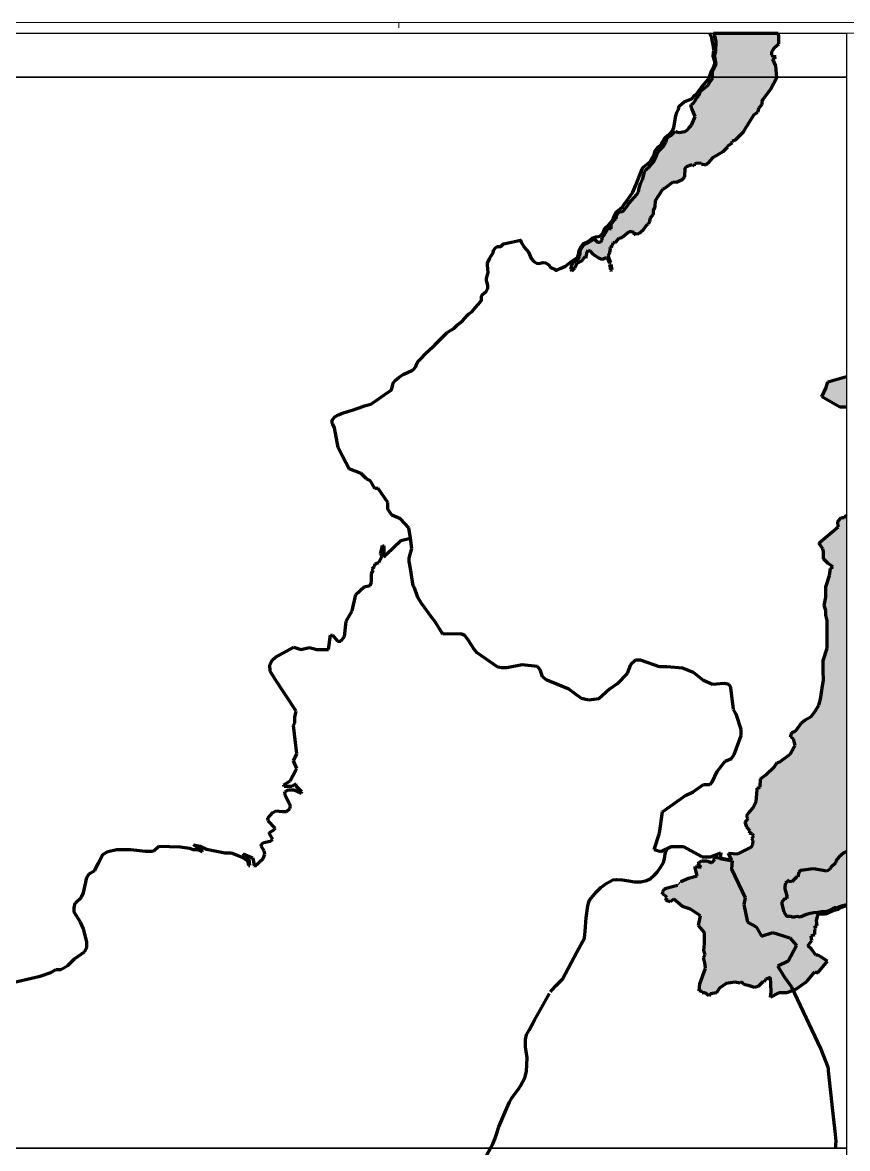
# Model space of a CAD drawing. Header units: millimetres. Extents: x -5675 to -4486, y 12688 to 13529.
# Drawn here: x -5082 to -4697, y 13003 to 13529 of the extents above; entities that cross this region are included whole.
import ezdxf

# ---------------------------------------------------------------- set-up
doc = ezdxf.new("R2010")
doc.units = ezdxf.units.MM
doc.header["$XCLIPFRAME"] = 2
for name, color, linetype, lineweight in [('Cartiglio', 255, 'Continuous', 9), ('Lago', 4, 'Continuous', 70), ('Parchi regionali', 84, 'Continuous', 70), ('Rete secondaria', 2, 'Continuous', 70)]:
    doc.layers.add(name, color=color, linetype=linetype, lineweight=lineweight)
doc.layers.add('CTR', color=250, linetype='Continuous')
doc.layers.add('Parco', color=84, linetype='Continuous')
picture_1 = doc.add_image_def('image1.tif', size_in_pixel=(9449, 5906))
picture_2 = doc.add_image_def('image4.tif', size_in_pixel=(9449, 5906))
picture_3 = doc.add_image_def('image6.tif', size_in_pixel=(9449, 5906))

msp = doc.modelspace()

# ---------------------------------------------------------------- hatches: boundary and pattern name
at = {"layer": 'Lago', "ltscale": 100, "transparency": 33554534}
h = msp.add_hatch(color=256, dxfattribs=at)
h.dxf.hatch_style = 1
h.paths.add_polyline_path([(-4738.58, 13486.95), (-4737.98, 13489.07), (-4736.48, 13490.58), (-4736.47, 13492.02), (-4736.01, 13493.01), (-4732.68, 13497.61), (-4729.63, 13503.22), (-4730.09, 13508.63), (-4731.61, 13511.71), (-4730.02, 13512.77), (-4731.54, 13512.77), (-4732.04, 13513.72), (-4732.04, 13515.14), (-4730.69, 13517.22), (-4728.75, 13518.89), (-4728.68, 13522.47), (-4729.06, 13523.82), (-4759.24, 13523.82), (-4758.59, 13522.7), (-4758.03, 13519.99), (-4758.17, 13515.27), (-4758.63, 13513.95), (-4758.63, 13512.76), (-4758.09, 13510.32), (-4757.95, 13509.57), (-4759.72, 13505.95), (-4759.76, 13504.72), (-4759.54, 13502.85), (-4760.9, 13500.95), (-4761.87, 13499.48), (-4765.07, 13496.99), (-4765.35, 13496.85), (-4766.04, 13494.69), (-4767.38, 13493.59), (-4767.7, 13492.62), (-4768.73, 13491.04), (-4769.67, 13490.62), (-4769.67, 13489.8), (-4769.42, 13488.71), (-4767.86, 13485.01), (-4768.05, 13484.17), (-4769.56, 13480.87), (-4770.56, 13479.77), (-4771.42, 13478.67), (-4772.61, 13477.93), (-4773.56, 13477.78), (-4775.05, 13477.53), (-4776.55, 13477.74), (-4777.17, 13478.09), (-4779.11, 13476.15), (-4780.7, 13475.18), (-4781.1, 13474.5), (-4781.52, 13472.86), (-4782.52, 13471.05), (-4784.6, 13469.03), (-4785.47, 13467.56), (-4786.26, 13465.46), (-4787.48, 13463.43), (-4789.15, 13461.65), (-4790.86, 13460.12), (-4791.47, 13458.92), (-4792.36, 13455.44), (-4793.12, 13453.98), (-4793.98, 13451.56), (-4794.26, 13449.76), (-4794.97, 13448.57), (-4798.73, 13444.31), (-4799.63, 13442.87), (-4801.22, 13440.98), (-4801.78, 13440.68), (-4803.32, 13440.38), (-4803.89, 13439.77), (-4804.53, 13438.59), (-4804.75, 13437.25), (-4805.49, 13436.66), (-4807.06, 13434.67), (-4807.06, 13433.58), (-4807.06, 13432.48), (-4807.4, 13432.48), (-4807.57, 13432.81), (-4807.95, 13432.81), (-4808.49, 13432.47), (-4810.25, 13429.52), (-4811.43, 13428.25), (-4811.15, 13427.75), (-4811.15, 13427.22), (-4811.71, 13426.68), (-4812.78, 13426.31), (-4813.4, 13426.31), (-4814.59, 13427.51), (-4815.11, 13427.7), (-4817.65, 13426.11), (-4819.84, 13425.07), (-4821.39, 13422.66), (-4821.7, 13419.53), (-4822.58, 13418.28), (-4824.58, 13416.77), (-4825.32, 13415.73), (-4825.75, 13414.11), (-4825.95, 13413.64), (-4825.31, 13412.88), (-4824.05, 13414.26), (-4822.89, 13416.47), (-4820.64, 13417.57), (-4819.13, 13419.62), (-4818.7, 13419.47), (-4818.28, 13421.79), (-4817.78, 13422.61), (-4817.04, 13422.32), (-4815.59, 13420.75), (-4812.62, 13418.82), (-4811.36, 13418.42), (-4810.77, 13418.57), (-4809.32, 13419.1), (-4808.76, 13418.7), (-4807.85, 13416.46), (-4807.23, 13416.66), (-4808.42, 13419.86), (-4807.67, 13421.47), (-4807.36, 13423.11), (-4807.51, 13423.98), (-4807.06, 13424.07), (-4806.46, 13424.78), (-4806.02, 13425.94), (-4805.39, 13426.27), (-4805.06, 13426.1), (-4803.33, 13428.15), (-4802.04, 13428.54), (-4798.68, 13431.26), (-4797.48, 13431.28), (-4796.23, 13430.89), (-4796.44, 13429.79), (-4795.75, 13430.26), (-4794.03, 13430.32), (-4792.03, 13432.13), (-4790.1, 13434.66), (-4789.55, 13434.82), (-4789, 13436.1), (-4788.69, 13437.58), (-4787.4, 13438.99), (-4787.2, 13439.65), (-4787.25, 13441.01), (-4786.41, 13442.81), (-4786.37, 13445.77), (-4782.82, 13451.08), (-4782.02, 13451.58), (-4778.01, 13454.4), (-4776.47, 13454.31), (-4773.59, 13455.72), (-4772.67, 13456.78), (-4772.54, 13460.8), (-4771.85, 13461.66), (-4769.21, 13462.52), (-4768.14, 13461.9), (-4767.96, 13462.89), (-4767.26, 13463.1), (-4765.07, 13463.31), (-4764.91, 13462.77), (-4763.43, 13462.5), (-4762.75, 13462.38), (-4760.9, 13464.04), (-4759.25, 13466.01), (-4754.75, 13468.6), (-4752.57, 13470.82), (-4752.57, 13471.3), (-4750.44, 13472.59), (-4750.59, 13473.59), (-4749.02, 13474.14), (-4745.17, 13477.77), (-4744.11, 13479.61), (-4740.33, 13485.89)])
h = msp.add_hatch(color=256, dxfattribs=at)
h.dxf.hatch_style = 1
h.paths.add_polyline_path([(-4697.24, 13141.76), (-4698.48, 13141.15), (-4700.61, 13139.38), (-4702.24, 13137.39), (-4702.07, 13136.56), (-4704.35, 13134.58), (-4704.78, 13134.21), (-4705, 13133.48), (-4706.28, 13132.65), (-4712.48, 13133.76), (-4718.69, 13132.97), (-4719.44, 13132.26), (-4719.79, 13130.02), (-4720.31, 13130.02), (-4722.71, 13127.68), (-4723.74, 13127.89), (-4723.96, 13128.42), (-4725.62, 13127.1), (-4725.98, 13125.44), (-4726, 13124.41), (-4725.02, 13121.19), (-4725.02, 13119.86), (-4725.88, 13119.86), (-4727.35, 13118.43), (-4727.35, 13117.29), (-4726.38, 13113.76), (-4725.16, 13111.7), (-4723.31, 13111.7), (-4722.57, 13111.44), (-4721.48, 13111.44), (-4720.28, 13111.74), (-4718.79, 13111.33), (-4715.82, 13112.64), (-4714.16, 13113.15), (-4712.34, 13113.38), (-4710.47, 13113.62), (-4708.79, 13113.83), (-4707, 13113.83), (-4705.35, 13114.33), (-4702.95, 13115.71), (-4701.77, 13115.71), (-4701.32, 13115.52), (-4700.55, 13116.24), (-4697.2, 13117.14)])
at = {"layer": 'Parchi regionali', "ltscale": 100, "transparency": 33554534}
h = msp.add_hatch(color=256, dxfattribs=at)
h.dxf.hatch_style = 1
h.paths.add_polyline_path([(-4697.2, 13363.65), (-4705.82, 13361.12), (-4706.59, 13358.52), (-4708.61, 13354.06), (-4700.26, 13349.35), (-4697.74, 13349.35), (-4697.2, 13349.07)])
h = msp.add_hatch(color=256, dxfattribs=at)
h.dxf.hatch_style = 1
h.paths.add_polyline_path([(-4697.2, 13299.05), (-4698.06, 13297.78), (-4699.45, 13297.71), (-4701.25, 13295.94), (-4701, 13293.41), (-4707.02, 13288.43), (-4710.04, 13285.81), (-4708.18, 13283.22), (-4707.94, 13281.73), (-4707.94, 13278.53), (-4705.63, 13276.26), (-4703.44, 13274.82), (-4704.61, 13273.95), (-4705.01, 13270.75), (-4706.74, 13265.39), (-4706.74, 13260.53), (-4707.5, 13256.68), (-4706.74, 13254.29), (-4706.74, 13252.12), (-4706.21, 13249.66), (-4706.21, 13240.06), (-4706.21, 13236.81), (-4708.07, 13231.01), (-4708.07, 13226.06), (-4707.9, 13222.08), (-4708.47, 13218.14), (-4709.32, 13212.96), (-4710.12, 13210.17), (-4711.79, 13207.36), (-4713.6, 13204.88), (-4716.45, 13203.27), (-4718.21, 13201.87), (-4720.9, 13197.97), (-4722.63, 13197.48), (-4723.33, 13195.21), (-4721.91, 13194.39), (-4721.06, 13191.39), (-4721.68, 13190.38), (-4723.49, 13187.27), (-4728.26, 13183.76), (-4729.55, 13183.39), (-4730.83, 13181.48), (-4734.79, 13177.7), (-4737.32, 13175.87), (-4737.4, 13171.85), (-4738.9, 13171.36), (-4738.9, 13170.66), (-4739.28, 13165.27), (-4740.91, 13162.13), (-4742.92, 13159.83), (-4743.88, 13158.48), (-4743.01, 13157.05), (-4744.46, 13155.54), (-4743.7, 13153.25), (-4742.1, 13151.55), (-4742.45, 13150.46), (-4741.05, 13150), (-4740.39, 13149.12), (-4741.27, 13147.97), (-4740.65, 13146.9), (-4740.94, 13145.19), (-4741.73, 13143.9), (-4747.85, 13140.73), (-4752.17, 13141.11), (-4750.86, 13137.96), (-4756.09, 13138.81), (-4756.11, 13138.54), (-4750.47, 13137.53), (-4750.83, 13133.67), (-4744.45, 13120.21), (-4745.03, 13117.1), (-4743.34, 13108.87), (-4739.39, 13106.69), (-4736.79, 13102.33), (-4731.59, 13104.09), (-4723.58, 13101.6), (-4720.46, 13097.96), (-4724.37, 13090.66), (-4729.21, 13088.29), (-4725.92, 13083.01), (-4722.71, 13078.62), (-4721.99, 13077.08), (-4720.95, 13077.47), (-4715.69, 13081.12), (-4711.9, 13085.69), (-4710.59, 13085.27), (-4706.01, 13090.67), (-4709.07, 13092.67), (-4710.48, 13093.53), (-4711.43, 13093.53), (-4713.43, 13096.24), (-4715.16, 13097.88), (-4713.27, 13100.37), (-4713.62, 13102.53), (-4711.97, 13103.19), (-4711.97, 13105.15), (-4711.54, 13105.7), (-4711.95, 13107.22), (-4710.85, 13107.22), (-4711.15, 13109.66), (-4710.52, 13111.98), (-4710.26, 13112.84), (-4706.92, 13112.84), (-4703.08, 13114.47), (-4700.86, 13115.02), (-4699.74, 13115.78), (-4697.2, 13116.61), (-4697.18, 13117.1), (-4700.53, 13116.22), (-4701.32, 13115.48), (-4701.77, 13115.68), (-4702.94, 13115.68), (-4705.32, 13114.3), (-4707, 13113.8), (-4708.78, 13113.8), (-4714.14, 13113.13), (-4715.8, 13112.61), (-4718.78, 13111.29), (-4720.27, 13111.71), (-4721.46, 13111.4), (-4722.56, 13111.39), (-4723.32, 13111.65), (-4725.17, 13111.64), (-4726.42, 13113.72), (-4727.39, 13117.25), (-4727.4, 13118.43), (-4725.89, 13119.9), (-4725.06, 13119.89), (-4725.06, 13121.17), (-4726.01, 13124.4), (-4725.99, 13125.44), (-4725.64, 13127.11), (-4723.95, 13128.46), (-4723.73, 13127.9), (-4722.71, 13127.71), (-4720.32, 13130.04), (-4719.8, 13130.04), (-4719.46, 13132.27), (-4718.7, 13133), (-4712.48, 13133.79), (-4706.29, 13132.7), (-4705.05, 13133.52), (-4704.83, 13134.24), (-4702.13, 13136.59), (-4702.32, 13137.39), (-4700.65, 13139.41), (-4698.52, 13141.24), (-4697.24, 13141.88)])
h.paths.add_polyline_path([(-4750.83, 13133.67), (-4750.47, 13137.53), (-4756.11, 13138.54), (-4756.09, 13138.81), (-4757.7, 13139.07), (-4757.94, 13139.69), (-4758.99, 13138.94), (-4758.66, 13138.15), (-4760.05, 13136.61), (-4761.38, 13137.27), (-4762.37, 13137.49), (-4764.77, 13137.49), (-4766.59, 13136.24), (-4765.01, 13134.59), (-4767.74, 13134.8), (-4767.74, 13134.29), (-4766.88, 13130.58), (-4770.85, 13129.45), (-4774.47, 13127.91), (-4776.07, 13126.15), (-4780.72, 13124.99), (-4782.19, 13124.41), (-4782.88, 13123.13), (-4783.1, 13121.93), (-4781.63, 13121.18), (-4781.06, 13120.46), (-4781.51, 13119.07), (-4779.54, 13118.43), (-4777.75, 13119.6), (-4775.74, 13117.9), (-4773.71, 13116.23), (-4769.93, 13114.88), (-4765.31, 13111.86), (-4766.23, 13107.34), (-4763.47, 13104.04), (-4763.47, 13101.59), (-4763.47, 13098.84), (-4763.75, 13095.69), (-4763.06, 13093.59), (-4763.85, 13092.37), (-4763.27, 13089.9), (-4762.96, 13087.39), (-4765.64, 13080.16), (-4765.87, 13076.85), (-4764.52, 13076.46), (-4764.52, 13075.88), (-4763.13, 13075.88), (-4761.4, 13074.5), (-4760.63, 13075.47), (-4757.8, 13075.91), (-4756.42, 13078.05), (-4753.33, 13080.29), (-4749.34, 13080.88), (-4746.73, 13080.43), (-4746.02, 13081), (-4745, 13079.76), (-4742.37, 13079.12), (-4740.14, 13078.33), (-4738.38, 13078.82), (-4736.95, 13080.32), (-4736.24, 13081.11), (-4735.63, 13081.11), (-4734.78, 13082.21), (-4732.61, 13083.07), (-4732.26, 13076.5), (-4732.66, 13073.83), (-4728.66, 13075.92), (-4727.05, 13075.92), (-4725.06, 13075.92), (-4721.99, 13077.08), (-4722.71, 13078.62), (-4725.92, 13083.01), (-4729.21, 13088.29), (-4724.37, 13090.66), (-4720.46, 13097.96), (-4723.58, 13101.6), (-4731.59, 13104.09), (-4736.79, 13102.33), (-4739.39, 13106.69), (-4743.34, 13108.87), (-4745.03, 13117.1), (-4744.45, 13120.21)])

# ---------------------------------------------------------------- linework, layer by layer
at = {"layer": 'Cartiglio', "ltscale": 100}
for p, q in [((-5675.2, 13528.82), (-4486.2, 13528.82)), ((-4906.2, 13528.82), (-4906.2, 13526.32)), ((-5670.2, 13523.82), (-4491.2, 13523.82))]:
    msp.add_line(p, q, dxfattribs=at)
at = {"layer": 'CTR'}
msp.add_lwpolyline([(-5497.2, 13503.39), (-4697.2, 13503.39), (-4697.2, 13003.36), (-5497.2, 13003.36)], close=True, dxfattribs=at)
at = {"layer": 'Lago', "ltscale": 100}
for p, q in [((-4758.59, 13522.7), (-4759.24, 13523.82)), ((-4759.24, 13523.82), (-4729.06, 13523.82)), ((-4728.68, 13522.47), (-4729.06, 13523.82)), ((-4758.03, 13519.99), (-4758.59, 13522.7)), ((-4758.17, 13515.27), (-4758.03, 13519.99)), ((-4730.69, 13517.22), (-4728.75, 13518.89)), ((-4728.75, 13518.89), (-4728.68, 13522.47)), ((-4758.63, 13513.95), (-4758.17, 13515.27)), ((-4758.63, 13512.76), (-4758.63, 13513.95)), ((-4758.09, 13510.32), (-4758.63, 13512.76)), ((-4732.04, 13515.14), (-4730.69, 13517.22)), ((-4732.04, 13513.72), (-4732.04, 13515.14)), ((-4731.54, 13512.77), (-4732.04, 13513.72)), ((-4731.61, 13511.71), (-4730.02, 13512.77)), ((-4730.02, 13512.77), (-4731.54, 13512.77)), ((-4759.72, 13505.95), (-4757.95, 13509.57)), ((-4757.95, 13509.57), (-4758.09, 13510.32)), ((-4730.09, 13508.63), (-4731.61, 13511.71)), ((-4729.63, 13503.22), (-4730.09, 13508.63)), ((-4760.9, 13500.95), (-4759.54, 13502.85)), ((-4759.76, 13504.72), (-4759.72, 13505.95)), ((-4759.54, 13502.85), (-4759.76, 13504.72)), ((-4732.68, 13497.61), (-4729.63, 13503.22)), ((-4766.04, 13494.69), (-4765.35, 13496.85)), ((-4765.35, 13496.85), (-4765.07, 13496.99)), ((-4765.07, 13496.99), (-4761.87, 13499.48)), ((-4761.87, 13499.48), (-4760.9, 13500.95)), ((-4736.01, 13493.01), (-4732.68, 13497.61)), ((-4768.73, 13491.04), (-4767.7, 13492.62)), ((-4767.7, 13492.62), (-4767.38, 13493.59)), ((-4767.38, 13493.59), (-4766.04, 13494.69)), ((-4736.48, 13490.58), (-4736.47, 13492.02)), ((-4736.47, 13492.02), (-4736.01, 13493.01)), ((-4769.67, 13490.62), (-4768.73, 13491.04)), ((-4769.67, 13489.8), (-4769.67, 13490.62)), ((-4769.42, 13488.71), (-4769.67, 13489.8)), ((-4767.86, 13485.01), (-4769.42, 13488.71)), ((-4740.33, 13485.89), (-4738.58, 13486.95)), ((-4738.58, 13486.95), (-4737.98, 13489.07)), ((-4737.98, 13489.07), (-4736.48, 13490.58)), ((-4769.56, 13480.87), (-4768.05, 13484.17)), ((-4768.05, 13484.17), (-4767.86, 13485.01)), ((-4744.11, 13479.61), (-4740.33, 13485.89)), ((-4780.7, 13475.18), (-4779.11, 13476.15)), ((-4779.11, 13476.15), (-4777.14, 13478.13)), ((-4777.14, 13478.13), (-4776.95, 13477.97)), ((-4776.95, 13477.97), (-4776.55, 13477.74)), ((-4776.55, 13477.74), (-4775.05, 13477.53)), ((-4775.05, 13477.53), (-4773.56, 13477.78)), ((-4773.56, 13477.78), (-4772.61, 13477.93)), ((-4772.61, 13477.93), (-4771.42, 13478.67)), ((-4771.42, 13478.67), (-4770.56, 13479.77)), ((-4770.56, 13479.77), (-4769.56, 13480.87)), ((-4749.02, 13474.14), (-4745.17, 13477.77)), ((-4745.17, 13477.77), (-4744.11, 13479.61)), ((-4784.6, 13469.03), (-4782.52, 13471.05)), ((-4782.52, 13471.05), (-4781.52, 13472.86)), ((-4781.52, 13472.86), (-4781.1, 13474.5)), ((-4781.1, 13474.5), (-4780.7, 13475.18)), ((-4754.75, 13468.6), (-4752.57, 13470.82)), ((-4752.57, 13471.3), (-4750.44, 13472.59)), ((-4752.57, 13470.82), (-4752.57, 13471.3)), ((-4750.59, 13473.59), (-4749.02, 13474.14)), ((-4750.44, 13472.59), (-4750.59, 13473.59)), ((-4787.48, 13463.43), (-4786.26, 13465.46)), ((-4786.26, 13465.46), (-4785.47, 13467.56)), ((-4785.47, 13467.56), (-4784.6, 13469.03)), ((-4760.9, 13464.04), (-4759.25, 13466.01)), ((-4759.25, 13466.01), (-4754.75, 13468.6)), ((-4791.47, 13458.92), (-4790.86, 13460.12)), ((-4790.86, 13460.12), (-4789.15, 13461.65)), ((-4789.15, 13461.65), (-4787.48, 13463.43)), ((-4772.67, 13456.78), (-4772.54, 13460.8)), ((-4772.54, 13460.8), (-4771.85, 13461.66)), ((-4771.85, 13461.66), (-4769.21, 13462.52)), ((-4769.21, 13462.52), (-4768.45, 13462.08)), ((-4768.45, 13462.08), (-4768.14, 13461.9)), ((-4768.14, 13461.9), (-4767.96, 13462.89)), ((-4767.96, 13462.89), (-4767.26, 13463.1)), ((-4767.26, 13463.1), (-4765.07, 13463.31)), ((-4765.07, 13463.31), (-4764.91, 13462.77)), ((-4764.91, 13462.77), (-4763.43, 13462.5)), ((-4763.43, 13462.5), (-4762.75, 13462.38)), ((-4762.75, 13462.38), (-4760.9, 13464.04)), ((-4793.12, 13453.98), (-4792.36, 13455.44)), ((-4792.36, 13455.44), (-4791.47, 13458.92)), ((-4776.47, 13454.31), (-4773.59, 13455.72)), ((-4773.59, 13455.72), (-4772.67, 13456.78)), ((-4794.97, 13448.57), (-4794.26, 13449.76)), ((-4794.26, 13449.76), (-4793.98, 13451.56)), ((-4793.98, 13451.56), (-4793.12, 13453.98)), ((-4786.37, 13445.77), (-4782.82, 13451.08)), ((-4782.82, 13451.08), (-4782.02, 13451.58)), ((-4782.02, 13451.58), (-4778.01, 13454.4)), ((-4778.01, 13454.4), (-4776.47, 13454.31)), ((-4799.63, 13442.87), (-4798.73, 13444.31)), ((-4798.73, 13444.31), (-4794.97, 13448.57)), ((-4786.41, 13442.81), (-4786.37, 13445.77)), ((-4804.53, 13438.59), (-4803.89, 13439.77)), ((-4803.89, 13439.77), (-4803.32, 13440.38)), ((-4803.32, 13440.38), (-4801.78, 13440.68)), ((-4801.78, 13440.68), (-4801.22, 13440.98)), ((-4801.22, 13440.98), (-4799.63, 13442.87)), ((-4788.69, 13437.58), (-4787.4, 13438.99)), ((-4787.4, 13438.99), (-4787.2, 13439.65)), ((-4787.25, 13441.01), (-4786.41, 13442.81)), ((-4787.2, 13439.65), (-4787.25, 13441.01)), ((-4807.06, 13434.67), (-4805.49, 13436.66)), ((-4807.06, 13433.58), (-4807.06, 13434.67)), ((-4805.49, 13436.66), (-4804.75, 13437.25)), ((-4804.75, 13437.25), (-4804.53, 13438.59)), ((-4792.03, 13432.13), (-4790.1, 13434.66)), ((-4790.1, 13434.66), (-4789.55, 13434.82)), ((-4789.55, 13434.82), (-4789, 13436.1)), ((-4789, 13436.1), (-4788.69, 13437.58)), ((-4811.43, 13428.25), (-4810.25, 13429.52)), ((-4810.25, 13429.52), (-4808.49, 13432.47)), ((-4808.49, 13432.47), (-4807.95, 13432.81)), ((-4807.95, 13432.81), (-4807.57, 13432.81)), ((-4807.57, 13432.81), (-4807.4, 13432.48)), ((-4807.4, 13432.48), (-4807.06, 13432.48)), ((-4807.06, 13432.48), (-4807.06, 13433.58)), ((-4803.33, 13428.15), (-4802.04, 13428.54)), ((-4802.04, 13428.54), (-4798.68, 13431.26)), ((-4798.68, 13431.26), (-4797.48, 13431.28)), ((-4797.48, 13431.28), (-4796.23, 13430.89)), ((-4796.23, 13430.89), (-4796.44, 13429.79)), ((-4796.44, 13429.79), (-4795.75, 13430.26)), ((-4795.75, 13430.26), (-4794.03, 13430.32)), ((-4794.03, 13430.32), (-4792.03, 13432.13)), ((-4821.39, 13422.66), (-4819.84, 13425.07)), ((-4819.84, 13425.07), (-4817.65, 13426.11)), ((-4817.65, 13426.11), (-4815.11, 13427.7)), ((-4815.11, 13427.7), (-4814.59, 13427.51)), ((-4814.59, 13427.51), (-4813.4, 13426.31)), ((-4813.4, 13426.31), (-4812.78, 13426.31)), ((-4812.78, 13426.31), (-4811.71, 13426.68)), ((-4811.71, 13426.68), (-4811.15, 13427.22)), ((-4811.15, 13427.75), (-4811.43, 13428.25)), ((-4811.15, 13427.22), (-4811.15, 13427.75)), ((-4807.51, 13423.98), (-4807.06, 13424.07)), ((-4807.36, 13423.11), (-4807.51, 13423.98)), ((-4807.06, 13424.07), (-4806.46, 13424.78)), ((-4806.46, 13424.78), (-4806.02, 13425.94)), ((-4806.02, 13425.94), (-4805.39, 13426.27)), ((-4805.39, 13426.27), (-4805.06, 13426.1)), ((-4805.06, 13426.1), (-4803.33, 13428.15)), ((-4824.58, 13416.77), (-4822.58, 13418.28)), ((-4822.58, 13418.28), (-4821.7, 13419.53)), ((-4821.7, 13419.53), (-4821.39, 13422.66)), ((-4820.64, 13417.57), (-4819.13, 13419.62)), ((-4819.13, 13419.62), (-4818.8, 13419.5)), ((-4818.8, 13418.89), (-4818.28, 13421.79)), ((-4818.8, 13419.5), (-4818.8, 13418.89)), ((-4818.28, 13421.79), (-4817.78, 13422.61)), ((-4817.78, 13422.61), (-4817.04, 13422.32)), ((-4817.04, 13422.32), (-4815.59, 13420.75)), ((-4815.59, 13420.75), (-4812.62, 13418.82)), ((-4812.62, 13418.82), (-4811.36, 13418.42)), ((-4811.36, 13418.42), (-4810.77, 13418.57)), ((-4810.77, 13418.57), (-4809.32, 13419.1)), ((-4809.32, 13419.1), (-4808.76, 13418.7)), ((-4808.76, 13418.7), (-4807.85, 13416.46)), ((-4808.42, 13419.86), (-4807.67, 13421.47)), ((-4807.23, 13416.66), (-4808.42, 13419.86)), ((-4807.67, 13421.47), (-4807.36, 13423.11)), ((-4825.95, 13413.64), (-4825.75, 13414.11)), ((-4825.95, 13413.64), (-4825.31, 13412.88)), ((-4825.75, 13414.11), (-4825.32, 13415.73)), ((-4825.32, 13415.73), (-4824.58, 13416.77)), ((-4825.31, 13412.88), (-4824.05, 13414.26)), ((-4824.05, 13414.26), (-4822.89, 13416.47)), ((-4822.89, 13416.47), (-4820.64, 13417.57)), ((-4807.85, 13416.46), (-4807.23, 13416.66)), ((-4807.8, 13415.82), (-4807.06, 13415.83)), ((-4807.8, 13415.82), (-4807.4, 13413.32)), ((-4807.4, 13413.32), (-4807.01, 13413.14)), ((-4806.62, 13413.35), (-4807.06, 13415.83)), ((-4807.01, 13413.14), (-4806.62, 13413.35)), ((-4698.48, 13141.15), (-4700.61, 13139.38)), ((-4697.2, 13141.79), (-4698.48, 13141.15)), ((-4704.78, 13134.21), (-4705, 13133.48)), ((-4704.35, 13134.58), (-4704.78, 13134.21)), ((-4702.07, 13136.56), (-4704.35, 13134.58)), ((-4700.61, 13139.38), (-4702.24, 13137.39)), ((-4702.24, 13137.39), (-4702.07, 13136.56)), ((-4720.31, 13130.02), (-4722.71, 13127.68)), ((-4719.79, 13130.02), (-4720.31, 13130.02)), ((-4719.44, 13132.26), (-4719.79, 13130.02)), ((-4718.69, 13132.97), (-4719.44, 13132.26)), ((-4712.48, 13133.76), (-4718.69, 13132.97)), ((-4706.28, 13132.65), (-4712.48, 13133.76)), ((-4705, 13133.48), (-4706.28, 13132.65)), ((-4725.98, 13125.44), (-4726, 13124.41)), ((-4726, 13124.41), (-4725.02, 13121.19)), ((-4725.62, 13127.1), (-4725.98, 13125.44)), ((-4723.96, 13128.42), (-4725.62, 13127.1)), ((-4723.74, 13127.89), (-4723.96, 13128.42)), ((-4722.71, 13127.68), (-4723.74, 13127.89)), ((-4725.88, 13119.86), (-4727.35, 13118.43)), ((-4727.35, 13118.43), (-4727.35, 13117.29)), ((-4725.02, 13119.86), (-4725.88, 13119.86)), ((-4725.02, 13121.19), (-4725.02, 13119.86)), ((-4727.35, 13117.29), (-4726.38, 13113.76)), ((-4726.38, 13113.76), (-4725.16, 13111.7)), ((-4715.82, 13112.64), (-4714.16, 13113.15)), ((-4714.16, 13113.15), (-4712.34, 13113.38)), ((-4712.34, 13113.38), (-4710.47, 13113.62)), ((-4710.47, 13113.62), (-4708.79, 13113.83)), ((-4708.79, 13113.83), (-4707, 13113.83)), ((-4707, 13113.83), (-4705.35, 13114.33)), ((-4705.35, 13114.33), (-4702.95, 13115.71)), ((-4702.95, 13115.71), (-4701.77, 13115.71)), ((-4701.77, 13115.71), (-4701.32, 13115.52)), ((-4701.32, 13115.52), (-4700.55, 13116.24)), ((-4700.55, 13116.24), (-4697.2, 13117.14)), ((-4725.16, 13111.7), (-4723.31, 13111.7)), ((-4723.31, 13111.7), (-4722.57, 13111.44)), ((-4722.57, 13111.44), (-4721.48, 13111.44)), ((-4721.48, 13111.44), (-4720.28, 13111.74)), ((-4720.28, 13111.74), (-4718.79, 13111.33)), ((-4718.79, 13111.33), (-4715.82, 13112.64))]:
    msp.add_line(p, q, dxfattribs=at)
at = {"layer": 'Parchi regionali', "ltscale": 100}
for p, q in [((-4706.59, 13358.52), (-4705.82, 13361.12)), ((-4705.82, 13361.12), (-4697.2, 13363.65)), ((-4708.61, 13354.06), (-4706.59, 13358.52)), ((-4700.26, 13349.35), (-4708.61, 13354.06)), ((-4697.74, 13349.35), (-4700.26, 13349.35)), ((-4697.2, 13349.07), (-4697.74, 13349.35)), ((-4701.25, 13295.94), (-4699.45, 13297.71)), ((-4699.45, 13297.71), (-4698.06, 13297.78)), ((-4698.06, 13297.78), (-4697.2, 13299.05)), ((-4707.02, 13288.43), (-4701, 13293.41)), ((-4701, 13293.41), (-4701.25, 13295.94)), ((-4710.04, 13285.81), (-4707.02, 13288.43)), ((-4708.18, 13283.22), (-4710.04, 13285.81)), ((-4707.94, 13281.73), (-4708.18, 13283.22)), ((-4707.94, 13278.53), (-4707.94, 13281.73)), ((-4705.63, 13276.26), (-4707.94, 13278.53)), ((-4703.44, 13274.82), (-4705.63, 13276.26)), ((-4705.01, 13270.75), (-4704.61, 13273.95)), ((-4704.61, 13273.95), (-4703.44, 13274.82)), ((-4706.74, 13265.39), (-4705.01, 13270.75)), ((-4707.5, 13256.68), (-4706.74, 13260.53)), ((-4706.74, 13260.53), (-4706.74, 13265.39)), ((-4706.74, 13254.29), (-4707.5, 13256.68)), ((-4706.74, 13252.12), (-4706.74, 13254.29)), ((-4706.21, 13249.66), (-4706.74, 13252.12)), ((-4706.21, 13240.06), (-4706.21, 13249.66)), ((-4706.21, 13236.81), (-4706.21, 13240.06)), ((-4708.07, 13231.01), (-4706.21, 13236.81)), ((-4708.07, 13226.06), (-4708.07, 13231.01)), ((-4707.9, 13222.08), (-4708.07, 13226.06)), ((-4708.47, 13218.14), (-4707.9, 13222.08)), ((-4709.32, 13212.96), (-4708.47, 13218.14)), ((-4711.79, 13207.36), (-4710.12, 13210.17)), ((-4710.12, 13210.17), (-4709.32, 13212.96)), ((-4718.21, 13201.87), (-4716.45, 13203.27)), ((-4716.45, 13203.27), (-4713.6, 13204.88)), ((-4713.6, 13204.88), (-4711.79, 13207.36)), ((-4723.33, 13195.21), (-4722.63, 13197.48)), ((-4722.63, 13197.48), (-4720.9, 13197.97)), ((-4720.9, 13197.97), (-4718.21, 13201.87)), ((-4721.91, 13194.39), (-4723.33, 13195.21)), ((-4721.06, 13191.39), (-4721.91, 13194.39)), ((-4728.26, 13183.76), (-4723.49, 13187.27)), ((-4723.49, 13187.27), (-4721.68, 13190.38)), ((-4721.68, 13190.38), (-4721.06, 13191.39)), ((-4734.79, 13177.7), (-4730.83, 13181.48)), ((-4730.83, 13181.48), (-4729.55, 13183.39)), ((-4729.55, 13183.39), (-4728.26, 13183.76)), ((-4737.32, 13175.87), (-4734.79, 13177.7)), ((-4738.9, 13171.36), (-4737.4, 13171.85)), ((-4738.9, 13170.66), (-4738.9, 13171.36)), ((-4737.4, 13171.85), (-4737.32, 13175.87)), ((-4739.28, 13165.27), (-4738.9, 13170.66)), ((-4742.92, 13159.83), (-4740.91, 13162.13)), ((-4740.91, 13162.13), (-4739.28, 13165.27)), ((-4744.46, 13155.54), (-4743.01, 13157.05)), ((-4743.7, 13153.25), (-4744.46, 13155.54)), ((-4743.88, 13158.48), (-4742.92, 13159.83)), ((-4743.01, 13157.05), (-4743.88, 13158.48)), ((-4742.1, 13151.55), (-4743.7, 13153.25)), ((-4742.45, 13150.46), (-4742.1, 13151.55)), ((-4741.05, 13150), (-4742.45, 13150.46)), ((-4740.39, 13149.12), (-4741.05, 13150)), ((-4741.73, 13143.9), (-4740.94, 13145.19)), ((-4741.27, 13147.97), (-4740.39, 13149.12)), ((-4740.65, 13146.9), (-4741.27, 13147.97)), ((-4740.94, 13145.19), (-4740.65, 13146.9)), ((-4758.99, 13138.94), (-4757.94, 13139.69)), ((-4757.94, 13139.69), (-4757.7, 13139.07)), ((-4750.86, 13137.96), (-4752.17, 13141.11)), ((-4752.17, 13141.11), (-4747.85, 13140.73)), ((-4747.85, 13140.73), (-4741.73, 13143.9)), ((-4767.74, 13134.29), (-4767.74, 13134.8)), ((-4767.74, 13134.8), (-4765.01, 13134.59)), ((-4766.88, 13130.58), (-4767.74, 13134.29)), ((-4766.59, 13136.24), (-4764.77, 13137.49)), ((-4765.01, 13134.59), (-4766.59, 13136.24)), ((-4764.77, 13137.49), (-4762.37, 13137.49)), ((-4762.37, 13137.49), (-4761.38, 13137.27)), ((-4761.38, 13137.27), (-4760.05, 13136.61)), ((-4760.05, 13136.61), (-4758.66, 13138.15)), ((-4758.66, 13138.15), (-4758.99, 13138.94)), ((-4757.7, 13139.07), (-4750.86, 13137.96)), ((-4774.47, 13127.91), (-4770.85, 13129.45)), ((-4770.85, 13129.45), (-4766.88, 13130.58)), ((-4782.88, 13123.13), (-4782.19, 13124.41)), ((-4782.19, 13124.41), (-4780.72, 13124.99)), ((-4780.72, 13124.99), (-4776.07, 13126.15)), ((-4783.1, 13121.93), (-4782.88, 13123.13)), ((-4781.63, 13121.18), (-4783.1, 13121.93)), ((-4781.06, 13120.46), (-4781.63, 13121.18)), ((-4781.51, 13119.07), (-4781.06, 13120.46)), ((-4779.54, 13118.43), (-4781.51, 13119.07)), ((-4777.75, 13119.6), (-4779.54, 13118.43)), ((-4775.74, 13117.9), (-4777.75, 13119.6)), ((-4773.71, 13116.23), (-4775.74, 13117.9)), ((-4769.93, 13114.88), (-4773.71, 13116.23)), ((-4765.31, 13111.86), (-4769.93, 13114.88)), ((-4706.92, 13112.84), (-4703.08, 13114.47)), ((-4703.08, 13114.47), (-4700.86, 13115.02)), ((-4700.86, 13115.02), (-4699.74, 13115.78)), ((-4699.74, 13115.78), (-4697.2, 13116.61)), ((-4766.23, 13107.34), (-4765.31, 13111.86)), ((-4711.15, 13109.66), (-4710.52, 13111.98)), ((-4710.85, 13107.22), (-4711.15, 13109.66)), ((-4710.52, 13111.98), (-4710.26, 13112.84)), ((-4710.26, 13112.84), (-4706.92, 13112.84)), ((-4763.47, 13104.04), (-4766.23, 13107.34)), ((-4763.47, 13101.59), (-4763.47, 13104.04)), ((-4713.62, 13102.53), (-4711.97, 13103.19)), ((-4711.97, 13105.15), (-4711.54, 13105.7)), ((-4711.97, 13103.19), (-4711.97, 13105.15)), ((-4711.54, 13105.7), (-4711.95, 13107.22)), ((-4711.95, 13107.22), (-4710.85, 13107.22)), ((-4763.75, 13095.69), (-4763.47, 13098.84)), ((-4763.47, 13098.84), (-4763.47, 13101.59)), ((-4715.16, 13097.88), (-4713.27, 13100.37)), ((-4713.43, 13096.24), (-4715.16, 13097.88)), ((-4713.27, 13100.37), (-4713.62, 13102.53)), ((-4763.85, 13092.37), (-4763.06, 13093.59)), ((-4763.27, 13089.9), (-4763.85, 13092.37)), ((-4763.06, 13093.59), (-4763.75, 13095.69)), ((-4711.43, 13093.53), (-4713.43, 13096.24)), ((-4710.48, 13093.53), (-4711.43, 13093.53)), ((-4709.07, 13092.67), (-4710.48, 13093.53)), ((-4706.01, 13090.67), (-4709.07, 13092.67)), ((-4765.64, 13080.16), (-4762.96, 13087.39)), ((-4762.96, 13087.39), (-4763.27, 13089.9)), ((-4710.59, 13085.27), (-4706.01, 13090.67)), ((-4734.78, 13082.21), (-4735.63, 13081.11)), ((-4732.61, 13083.07), (-4734.78, 13082.21)), ((-4732.26, 13076.5), (-4732.61, 13083.07)), ((-4715.69, 13081.12), (-4711.9, 13085.69)), ((-4711.9, 13085.69), (-4710.59, 13085.27)), ((-4765.87, 13076.85), (-4765.64, 13080.16)), ((-4764.52, 13076.46), (-4765.87, 13076.85)), ((-4764.52, 13075.88), (-4764.52, 13076.46)), ((-4756.42, 13078.05), (-4757.8, 13075.91)), ((-4753.33, 13080.29), (-4756.42, 13078.05)), ((-4749.34, 13080.88), (-4753.33, 13080.29)), ((-4746.73, 13080.43), (-4749.34, 13080.88)), ((-4746.02, 13081), (-4746.73, 13080.43)), ((-4745, 13079.76), (-4746.02, 13081)), ((-4742.37, 13079.12), (-4745, 13079.76)), ((-4740.14, 13078.33), (-4742.37, 13079.12)), ((-4738.38, 13078.82), (-4740.14, 13078.33)), ((-4736.95, 13080.32), (-4738.38, 13078.82)), ((-4736.24, 13081.11), (-4736.95, 13080.32)), ((-4735.63, 13081.11), (-4736.24, 13081.11)), ((-4732.66, 13073.83), (-4732.26, 13076.5)), ((-4720.95, 13077.47), (-4725.06, 13075.92)), ((-4720.95, 13077.47), (-4715.69, 13081.12)), ((-4763.13, 13075.88), (-4764.52, 13075.88)), ((-4761.4, 13074.5), (-4763.13, 13075.88)), ((-4760.63, 13075.47), (-4761.4, 13074.5)), ((-4757.8, 13075.91), (-4760.63, 13075.47)), ((-4728.66, 13075.92), (-4732.66, 13073.83)), ((-4727.05, 13075.92), (-4728.66, 13075.92)), ((-4725.06, 13075.92), (-4727.05, 13075.92))]:
    msp.add_line(p, q, dxfattribs=at)
at = {"layer": 'Parco', "ltscale": 100}
for p, q in [((-4700.65, 13139.41), (-4702.32, 13137.39)), ((-4698.52, 13141.24), (-4700.65, 13139.41)), ((-4697.24, 13141.88), (-4698.52, 13141.24)), ((-4704.83, 13134.24), (-4705.05, 13133.52)), ((-4702.13, 13136.59), (-4704.83, 13134.24)), ((-4702.32, 13137.39), (-4702.13, 13136.59)), ((-4720.32, 13130.04), (-4722.71, 13127.71)), ((-4720.31, 13130.04), (-4720.32, 13130.04)), ((-4719.8, 13130.04), (-4720.31, 13130.04)), ((-4719.46, 13132.27), (-4719.8, 13130.04)), ((-4718.7, 13133), (-4719.46, 13132.27)), ((-4712.48, 13133.79), (-4718.7, 13133)), ((-4706.29, 13132.7), (-4712.48, 13133.79)), ((-4705.05, 13133.52), (-4706.29, 13132.7)), ((-4776.07, 13126.15), (-4774.47, 13127.91)), ((-4725.99, 13125.44), (-4726.01, 13124.4)), ((-4726.01, 13124.4), (-4725.06, 13121.17)), ((-4725.64, 13127.11), (-4725.99, 13125.44)), ((-4723.95, 13128.46), (-4725.64, 13127.11)), ((-4723.73, 13127.9), (-4723.95, 13128.46)), ((-4722.71, 13127.71), (-4723.73, 13127.9)), ((-4725.89, 13119.9), (-4727.4, 13118.43)), ((-4727.4, 13118.43), (-4727.39, 13117.25)), ((-4725.06, 13119.89), (-4725.89, 13119.9)), ((-4725.06, 13121.17), (-4725.06, 13119.89)), ((-4727.39, 13117.25), (-4726.42, 13113.72)), ((-4726.42, 13113.72), (-4725.17, 13111.64)), ((-4715.8, 13112.61), (-4714.14, 13113.13)), ((-4714.14, 13113.13), (-4708.78, 13113.8)), ((-4708.78, 13113.8), (-4707, 13113.8)), ((-4707, 13113.8), (-4705.32, 13114.3)), ((-4705.32, 13114.3), (-4702.94, 13115.68)), ((-4702.94, 13115.68), (-4701.77, 13115.68)), ((-4701.77, 13115.68), (-4701.32, 13115.48)), ((-4701.32, 13115.48), (-4700.53, 13116.22)), ((-4700.53, 13116.22), (-4697.18, 13117.1)), ((-4697.2, 13116.61), (-4697.18, 13117.1)), ((-4725.17, 13111.64), (-4723.32, 13111.65)), ((-4723.32, 13111.65), (-4722.56, 13111.39)), ((-4722.56, 13111.39), (-4721.46, 13111.4)), ((-4721.46, 13111.4), (-4720.27, 13111.71)), ((-4720.27, 13111.71), (-4718.78, 13111.29)), ((-4718.78, 13111.29), (-4715.8, 13112.61))]:
    msp.add_line(p, q, dxfattribs=at)
at = {"layer": 'Rete secondaria', "ltscale": 100}
for p, q in [((-4936.21, 13339.58), (-4936.92, 13341.27)), ((-4934.51, 13330.38), (-4936.21, 13339.58)), ((-4932.38, 13326.39), (-4934.51, 13330.38)), ((-4929.26, 13320.5), (-4932.38, 13326.39)), ((-4923.67, 13318.38), (-4929.26, 13320.5)), ((-4921.19, 13315.83), (-4923.67, 13318.38)), ((-4919.35, 13314.84), (-4921.19, 13315.83)), ((-4917.3, 13311.3), (-4919.35, 13314.84)), ((-4915.74, 13311.3), (-4917.3, 13311.3)), ((-4911.35, 13304.8), (-4915.74, 13311.3)), ((-4911.35, 13301.61), (-4911.35, 13304.8)), ((-4909.44, 13298.79), (-4911.35, 13301.61)), ((-4905.36, 13297.2), (-4909.44, 13298.79)), ((-4901.53, 13292.88), (-4905.36, 13297.2)), ((-4900.75, 13288.06), (-4901.53, 13292.88)), ((-4911.97, 13280.67), (-4905.18, 13287.05)), ((-4905.18, 13287.05), (-4900.75, 13288.06)), ((-4900.08, 13283.33), (-4900.75, 13288.06)), ((-4914.66, 13280.77), (-4914.27, 13282.51)), ((-4914.27, 13282.51), (-4913.81, 13284.66)), ((-4913.81, 13284.66), (-4913.09, 13284.5)), ((-4913.09, 13284.5), (-4913.09, 13279.28)), ((-4901.26, 13278.8), (-4900.08, 13283.33)), ((-4917.45, 13274.89), (-4917.15, 13276.19)), ((-4917.15, 13276.19), (-4915.52, 13276.82)), ((-4915.52, 13276.82), (-4914.08, 13279.57)), ((-4914.08, 13279.57), (-4914.66, 13280.77)), ((-4913.09, 13279.28), (-4911.97, 13280.67)), ((-4901.26, 13277.19), (-4901.26, 13278.8)), ((-4900.69, 13273.95), (-4901.26, 13277.19)), ((-4918.91, 13271.49), (-4918.05, 13273.2)), ((-4918.91, 13267.63), (-4918.91, 13271.49)), ((-4918.66, 13273.87), (-4917.45, 13274.89)), ((-4918.05, 13273.2), (-4918.66, 13273.87)), ((-4899.48, 13265.88), (-4900.69, 13273.95)), ((-4922.33, 13265.46), (-4919.55, 13265.96)), ((-4919.55, 13265.96), (-4918.91, 13267.63)), ((-4898.78, 13264.99), (-4899.48, 13265.88)), ((-4927.92, 13254.24), (-4926.26, 13261.89)), ((-4926.26, 13261.89), (-4922.33, 13265.46)), ((-4897.26, 13260.45), (-4898.78, 13264.99)), ((-4895.37, 13257.54), (-4897.26, 13260.45)), ((-4890.81, 13251.21), (-4895.37, 13257.54)), ((-4930.71, 13249.35), (-4927.92, 13254.24)), ((-4889.21, 13249.15), (-4890.81, 13251.21)), ((-4931.45, 13242.28), (-4930.71, 13249.35)), ((-4885.91, 13243.83), (-4889.21, 13249.15)), ((-4938.98, 13236.1), (-4938, 13242.9)), ((-4938, 13242.9), (-4937.03, 13242.9)), ((-4937.03, 13242.9), (-4934.75, 13240)), ((-4934.75, 13240), (-4933.16, 13240)), ((-4933.16, 13240), (-4931.45, 13242.28)), ((-4885.4, 13243.25), (-4885.91, 13243.83)), ((-4877.15, 13243.4), (-4885.4, 13243.25)), ((-4875.37, 13242.69), (-4877.15, 13243.4)), ((-4873.66, 13240.4), (-4875.37, 13242.69)), ((-4871.14, 13236.45), (-4873.66, 13240.4)), ((-4963.64, 13232.54), (-4955.11, 13237.31)), ((-4955.11, 13237.31), (-4951.87, 13236.18)), ((-4951.87, 13236.18), (-4947.84, 13237.13)), ((-4947.84, 13237.13), (-4944.41, 13236.11)), ((-4944.41, 13236.11), (-4938.98, 13236.1)), ((-4869.63, 13234.68), (-4871.14, 13236.45)), ((-4859.98, 13227.95), (-4869.63, 13234.68)), ((-4966.41, 13228.93), (-4965.26, 13231.22)), ((-4966.19, 13225.98), (-4966.41, 13228.93)), ((-4965.26, 13231.22), (-4963.64, 13232.54)), ((-4848.6, 13229.08), (-4855.77, 13227.53)), ((-4841.34, 13228.22), (-4848.6, 13229.08)), ((-4798.03, 13228.95), (-4799.58, 13225.03)), ((-4795.65, 13231.24), (-4798.03, 13228.95)), ((-4793.32, 13231.24), (-4795.65, 13231.24)), ((-4784.45, 13228), (-4793.32, 13231.24)), ((-4963.96, 13222.42), (-4966.19, 13225.98)), ((-4858.16, 13227.53), (-4859.98, 13227.95)), ((-4855.77, 13227.53), (-4858.16, 13227.53)), ((-4840.17, 13226.65), (-4841.34, 13228.22)), ((-4839.01, 13223.38), (-4840.17, 13226.65)), ((-4799.58, 13225.03), (-4804.17, 13220.13)), ((-4781, 13228), (-4784.45, 13228)), ((-4773.68, 13227.52), (-4781, 13228)), ((-4768.5, 13225.5), (-4773.68, 13227.52)), ((-4763.89, 13221.67), (-4768.5, 13225.5)), ((-4954.06, 13207.39), (-4963.96, 13222.42)), ((-4837.02, 13221.87), (-4839.01, 13223.38)), ((-4826.81, 13217.72), (-4837.02, 13221.87)), ((-4804.17, 13220.13), (-4807.84, 13217.59)), ((-4759.74, 13219.75), (-4763.89, 13221.67)), ((-4754.2, 13220.26), (-4759.74, 13219.75)), ((-4751.98, 13219.88), (-4754.2, 13220.26)), ((-4751.11, 13218.25), (-4751.98, 13219.88)), ((-4749.94, 13208.22), (-4751.11, 13218.25)), ((-4820.81, 13213.32), (-4826.81, 13217.72)), ((-4817.47, 13212.54), (-4820.81, 13213.32)), ((-4812.72, 13213.14), (-4817.47, 13212.54)), ((-4807.84, 13217.59), (-4812.72, 13213.14)), ((-4748.69, 13205.95), (-4749.94, 13208.22)), ((-4954.62, 13204.59), (-4954.06, 13207.39)), ((-4954.62, 13201.78), (-4954.62, 13204.59)), ((-4746.33, 13198.75), (-4748.69, 13205.95)), ((-4955.33, 13200.7), (-4954.62, 13201.78)), ((-4954.61, 13194.04), (-4955.33, 13200.7)), ((-4746.33, 13195.95), (-4746.33, 13198.75)), ((-4953.78, 13187.51), (-4954.61, 13194.04)), ((-4749.52, 13187.17), (-4746.33, 13195.95)), ((-4955.25, 13184.13), (-4953.78, 13187.51)), ((-4750.87, 13185.26), (-4749.52, 13187.17)), ((-4953.71, 13180.58), (-4955.25, 13184.13)), ((-4757.58, 13179.22), (-4753.83, 13184.08)), ((-4753.83, 13184.08), (-4750.87, 13185.26)), ((-4956.93, 13174.89), (-4954.45, 13179.56)), ((-4954.45, 13179.56), (-4953.71, 13180.58)), ((-4759.88, 13174.29), (-4757.58, 13179.22)), ((-4959.9, 13172.93), (-4956.93, 13174.89)), ((-4959.74, 13172.2), (-4959.9, 13172.93)), ((-4956.08, 13172.2), (-4959.74, 13172.2)), ((-4954.2, 13173.41), (-4956.08, 13172.2)), ((-4954, 13172.31), (-4954.2, 13173.41)), ((-4951.37, 13169.65), (-4954, 13172.31)), ((-4768.7, 13169.8), (-4763.9, 13173.22)), ((-4763.9, 13173.22), (-4760.87, 13173.22)), ((-4760.87, 13173.22), (-4759.88, 13174.29)), ((-4959.33, 13169.69), (-4957.72, 13170.73)), ((-4959.18, 13168.17), (-4959.33, 13169.69)), ((-4956.67, 13163.01), (-4959.18, 13168.17)), ((-4957.72, 13170.73), (-4955.05, 13170.73)), ((-4955.05, 13170.73), (-4951.64, 13169.09)), ((-4951.64, 13169.09), (-4951.37, 13169.65)), ((-4782.98, 13160.42), (-4772.32, 13168.02)), ((-4772.32, 13168.02), (-4768.7, 13169.8)), ((-4964.96, 13160.02), (-4963.53, 13160.78)), ((-4963.53, 13160.78), (-4960.46, 13160.48)), ((-4960.46, 13160.48), (-4958.53, 13160.48)), ((-4958.53, 13160.48), (-4956.96, 13161.91)), ((-4956.96, 13161.91), (-4956.67, 13163.01)), ((-4967.23, 13157.36), (-4964.96, 13160.02)), ((-4967.1, 13156.18), (-4967.23, 13157.36)), ((-4963.85, 13152.8), (-4967.1, 13156.18)), ((-4784.44, 13150.46), (-4782.98, 13160.42)), ((-4966.51, 13150.79), (-4964.15, 13152.19)), ((-4966.51, 13150.16), (-4966.51, 13150.79)), ((-4964.93, 13147.49), (-4966.51, 13150.16)), ((-4964.15, 13152.19), (-4963.85, 13152.8)), ((-4786.97, 13142.87), (-4784.44, 13150.46)), ((-4997.82, 13142.19), (-5001.97, 13144.96)), ((-5001.97, 13144.96), (-4998.89, 13144.34)), ((-4970.44, 13144.33), (-4970.09, 13145.53)), ((-4970.09, 13145.53), (-4969.09, 13146.14)), ((-4969.09, 13146.14), (-4966.26, 13146.7)), ((-4966.26, 13146.7), (-4964.93, 13147.49)), ((-5046.48, 13136.22), (-5044.27, 13140.55)), ((-5044.27, 13140.55), (-5041.99, 13141.95)), ((-5041.99, 13141.95), (-5037.81, 13142.81)), ((-5037.81, 13142.81), (-5031.42, 13142.81)), ((-5031.42, 13142.81), (-5024.49, 13141.97)), ((-5024.49, 13141.97), (-5021.45, 13141.97)), ((-5021.45, 13141.97), (-5020.35, 13142.36)), ((-5020.35, 13142.36), (-5018.11, 13144.34)), ((-5018.11, 13144.34), (-5008.26, 13144.06)), ((-5008.26, 13144.06), (-5003.86, 13143.48)), ((-5003.86, 13143.48), (-5002.14, 13142.86)), ((-5002.14, 13142.86), (-4999.97, 13142.86)), ((-4999.97, 13142.86), (-4997.82, 13141.82)), ((-4998.89, 13144.34), (-4995.88, 13143.03)), ((-4997.82, 13141.82), (-4997.82, 13142.19)), ((-4995.88, 13143.03), (-4987.37, 13141.22)), ((-4987.37, 13141.22), (-4984.34, 13141.22)), ((-4984.34, 13141.22), (-4979.32, 13139.26)), ((-4977.58, 13139), (-4978.74, 13140.76)), ((-4978.74, 13140.76), (-4974.48, 13138.89)), ((-4969.07, 13142.14), (-4970.44, 13144.33)), ((-4969.52, 13138.6), (-4968.68, 13140.62)), ((-4968.68, 13140.62), (-4969.07, 13142.14)), ((-4786.97, 13142.87), (-4783.9, 13141.86)), ((-4783.9, 13141.86), (-4779, 13144.2)), ((-4779, 13144.2), (-4773.39, 13144.2)), ((-4773.39, 13144.2), (-4764.5, 13139.41)), ((-4764.5, 13139.41), (-4760.62, 13139.41)), ((-4760.62, 13139.41), (-4755.88, 13141.2)), ((-4755.88, 13141.2), (-4756.11, 13138.54)), ((-5048.08, 13133.03), (-5046.48, 13136.22)), ((-4979.32, 13139.26), (-4976.82, 13137.47)), ((-4976.01, 13138.35), (-4977.58, 13139)), ((-4976.82, 13137.47), (-4976.26, 13135.39)), ((-4976.26, 13135.39), (-4975.75, 13135.39)), ((-4975.75, 13135.39), (-4976.01, 13138.35)), ((-4974.48, 13138.89), (-4974.13, 13138.2)), ((-4974.13, 13138.2), (-4973.72, 13135.22)), ((-4973.72, 13135.22), (-4973.36, 13134.97)), ((-4973.36, 13134.97), (-4969.52, 13138.6)), ((-4756.11, 13138.54), (-4750.47, 13137.53)), ((-4750.47, 13137.53), (-4750.83, 13133.67)), ((-5053.32, 13122.65), (-5051.78, 13129.79)), ((-5051.78, 13129.79), (-5050.77, 13131.46)), ((-5050.77, 13131.46), (-5048.08, 13133.03)), ((-4750.83, 13133.67), (-4744.45, 13120.21)), ((-5057.2, 13117.83), (-5054.23, 13120.57)), ((-5054.23, 13120.57), (-5053.32, 13122.65)), ((-4744.45, 13120.21), (-4745.03, 13117.1)), ((-5057.69, 13115.53), (-5057.2, 13117.83)), ((-5057.69, 13113.5), (-5057.69, 13115.53)), ((-5054.78, 13108.95), (-5057.69, 13113.5)), ((-4745.03, 13117.1), (-4743.34, 13108.87)), ((-5053.33, 13105.8), (-5054.78, 13108.95)), ((-4743.34, 13108.87), (-4739.39, 13106.69)), ((-5051.79, 13099.71), (-5053.33, 13105.8)), ((-4739.39, 13106.69), (-4736.79, 13102.33)), ((-4736.79, 13102.33), (-4731.59, 13104.09)), ((-4731.59, 13104.09), (-4723.58, 13101.6)), ((-5051.79, 13097.16), (-5051.79, 13099.71)), ((-4720.46, 13097.96), (-4724.37, 13090.66)), ((-4723.58, 13101.6), (-4720.46, 13097.96)), ((-5057.57, 13091.72), (-5052.92, 13095.01)), ((-5052.92, 13095.01), (-5051.79, 13097.16)), ((-5068.61, 13085.33), (-5066.25, 13086.87)), ((-5066.25, 13086.87), (-5063.92, 13086.87)), ((-5063.92, 13086.87), (-5060.71, 13088.68)), ((-5060.71, 13088.68), (-5057.57, 13091.72)), ((-4724.37, 13090.66), (-4729.21, 13088.29)), ((-4725.92, 13083.01), (-4729.21, 13088.29)), ((-5088.3, 13080.21), (-5073.63, 13083.69)), ((-5073.63, 13083.69), (-5068.61, 13085.33)), ((-4722.71, 13078.62), (-4725.92, 13083.01)), ((-4709.19, 13049.88), (-4722.71, 13078.62)), ((-4705.61, 13040.7), (-4709.19, 13049.88)), ((-4705.53, 13039.34), (-4705.61, 13040.7)), ((-4703.27, 13018), (-4705.53, 13039.34)), ((-4702.32, 13009.8), (-4703.27, 13018)), ((-4702.03, 13006.67), (-4702.32, 13009.8)), ((-4702.09, 13005.24), (-4702.03, 13006.67)), ((-4702.09, 13003.14), (-4702.09, 13005.24))]:
    msp.add_line(p, q, dxfattribs=at)
for points in [[(-4760.61, 13504.82), (-4760.17, 13506.31), (-4758.9, 13508.7), (-4758.48, 13509.99), (-4758.99, 13511.62), (-4759.36, 13513.09), (-4759.27, 13514.53), (-4759.02, 13515.98), (-4759.4, 13518.38), (-4759.89, 13520.62), (-4760.09, 13521.73), (-4761.06, 13523.82)], [(-4936.92, 13341.27), (-4937.28, 13341.86), (-4937.28, 13343.16), (-4936.06, 13344.75), (-4934.24, 13345.64), (-4932.87, 13346.31), (-4929.45, 13347.35), (-4927, 13348.15), (-4924.58, 13349.04), (-4922.09, 13349.94), (-4919.22, 13350.61), (-4916.91, 13352.16), (-4912.63, 13355.14), (-4909.74, 13357.15), (-4909.21, 13358.43), (-4908.73, 13360.43), (-4907.91, 13361.71), (-4906, 13363.24), (-4904.16, 13364.45), (-4899.83, 13366.62), (-4899.16, 13366.99), (-4898.26, 13368.19), (-4897.63, 13370.01), (-4896.85, 13370.88), (-4892.72, 13375.06), (-4889.28, 13378.39), (-4883.7, 13383.98), (-4882.37, 13384.9), (-4880.42, 13385.97), (-4878.82, 13387.77), (-4876.28, 13389.69), (-4874.29, 13392.11), (-4873.55, 13392.65), (-4871.89, 13393.97), (-4870.32, 13395.75), (-4869.04, 13397.2), (-4867.59, 13399.14), (-4867.59, 13401.13), (-4867.04, 13401.87), (-4865.32, 13403.32), (-4864.53, 13404.66), (-4864.53, 13406.2), (-4865.28, 13408.46), (-4865.19, 13409.39), (-4864.44, 13412.17), (-4864.81, 13415.63), (-4864.68, 13416.5), (-4863.64, 13418.88), (-4863.05, 13419.98), (-4862.05, 13421.31), (-4861.95, 13422.46), (-4861.01, 13423.72), (-4860.02, 13424.31), (-4858.49, 13424.31), (-4857.24, 13425.59), (-4853.48, 13426.35), (-4849.33, 13427.19), (-4849, 13426.27), (-4847.57, 13423.98), (-4845.63, 13421.62), (-4844.35, 13418.64), (-4843.12, 13417.35), (-4841.67, 13416.57), (-4840.77, 13416.41), (-4838.86, 13416.83), (-4837.67, 13416.7), (-4836.07, 13415.75), (-4835.37, 13414.55), (-4833.33, 13413.63), (-4832.7, 13413.04), (-4830.84, 13413.95), (-4828.28, 13415.05), (-4826, 13417.02), (-4824.49, 13418.11), (-4822.7, 13419.19), (-4822.25, 13420.59), (-4822, 13422.33), (-4821.86, 13422.94), (-4821.07, 13424.27), (-4819.88, 13425.64), (-4818.32, 13426.27), (-4817.12, 13427.1), (-4815.82, 13428.21), (-4813.97, 13428.82), (-4812.17, 13429.17), (-4810.95, 13430.32), (-4809.94, 13432.81), (-4808.33, 13434.2), (-4807.03, 13435.7), (-4805.92, 13437.49), (-4804.56, 13440.38), (-4802.79, 13441.92), (-4801.77, 13442.79), (-4800.88, 13444.11), (-4799.32, 13446.13), (-4796.94, 13449.56), (-4795.46, 13452.98), (-4794.46, 13455.7), (-4792.48, 13460.52), (-4791.78, 13461.48), (-4790.21, 13462.76), (-4788.79, 13463.89), (-4787.77, 13465.79), (-4786.92, 13467.25), (-4786.45, 13468.88), (-4785.25, 13470.6), (-4783.54, 13471.86), (-4782.92, 13473.3), (-4781.9, 13475.06), (-4780.74, 13476.04), (-4779.72, 13476.6), (-4778.39, 13478.28), (-4777.76, 13479.87), (-4776.75, 13485.28), (-4776.3, 13486.86), (-4775.52, 13488.27), (-4775.24, 13489.72), (-4772.93, 13491.8), (-4770.64, 13492.74), (-4769.43, 13493.23), (-4768.34, 13494.7), (-4767.37, 13495.24), (-4764.91, 13498.64), (-4761.51, 13502.42), (-4760.61, 13504.82)], [(-4835.32, 13076.39), (-4834.51, 13077.34), (-4832.9, 13079.16), (-4829.69, 13082.31), (-4825.71, 13089.9), (-4823.1, 13094.85), (-4819.41, 13101.41), (-4819.18, 13104.76), (-4818.67, 13110.87), (-4817.93, 13116.51), (-4817.48, 13118.22), (-4816.99, 13119.25), (-4814.06, 13122.96), (-4811.77, 13125.13), (-4809.08, 13127.12), (-4806.24, 13128.58), (-4804.44, 13128.88), (-4801.89, 13128.64), (-4798.72, 13128.11), (-4796.11, 13127.65), (-4793.13, 13127.65), (-4790.5, 13128.26), (-4788.77, 13129.18), (-4787.01, 13130.84), (-4785.52, 13132.18), (-4783.77, 13134.74), (-4782.64, 13136.7), (-4782.07, 13138.41), (-4781.9, 13139.92), (-4781.71, 13141.37), (-4780.81, 13143.34)], [(-4865.15, 12999.94), (-4862.03, 13005.76), (-4861.32, 13007.61), (-4860.12, 13011.39), (-4859.53, 13013.29), (-4855.78, 13022.02), (-4854.46, 13024.87), (-4853.18, 13027.09), (-4850.13, 13031.28), (-4849.29, 13032.42), (-4847.32, 13036.25), (-4846.53, 13039.14), (-4846.27, 13045.57), (-4846.75, 13048.74), (-4846.95, 13050.58), (-4846.95, 13054.15), (-4846.56, 13056.24), (-4845.25, 13058.49), (-4842.79, 13063.2), (-4840.96, 13066.46), (-4835.82, 13075.62)]]:
    msp.add_lwpolyline(points, dxfattribs=at)

# ---------------------------------------------------------------- pictures from other files: only their frames are drawn
at = {"layer": 'CTR'}
image = msp.add_image(picture_3, insert=(-5497.2, 13503.39), size_in_units=(800, 500.03), dxfattribs=at)
image.set_boundary_path([(-0.5, 5664.14), (9448.5, 5905.5)])
image = msp.add_image(picture_2, insert=(-5497.2, 13003.36), size_in_units=(800, 500.03), dxfattribs=at)
image.dxf.flags = 15
image = msp.add_image(picture_1, insert=(-5497.2, 12503.33), size_in_units=(800, 500.03), dxfattribs=at)
image.set_boundary_path([(-0.5, -0.5), (9448.5, 3667.3)])

doc.saveas('drawing.dxf')
